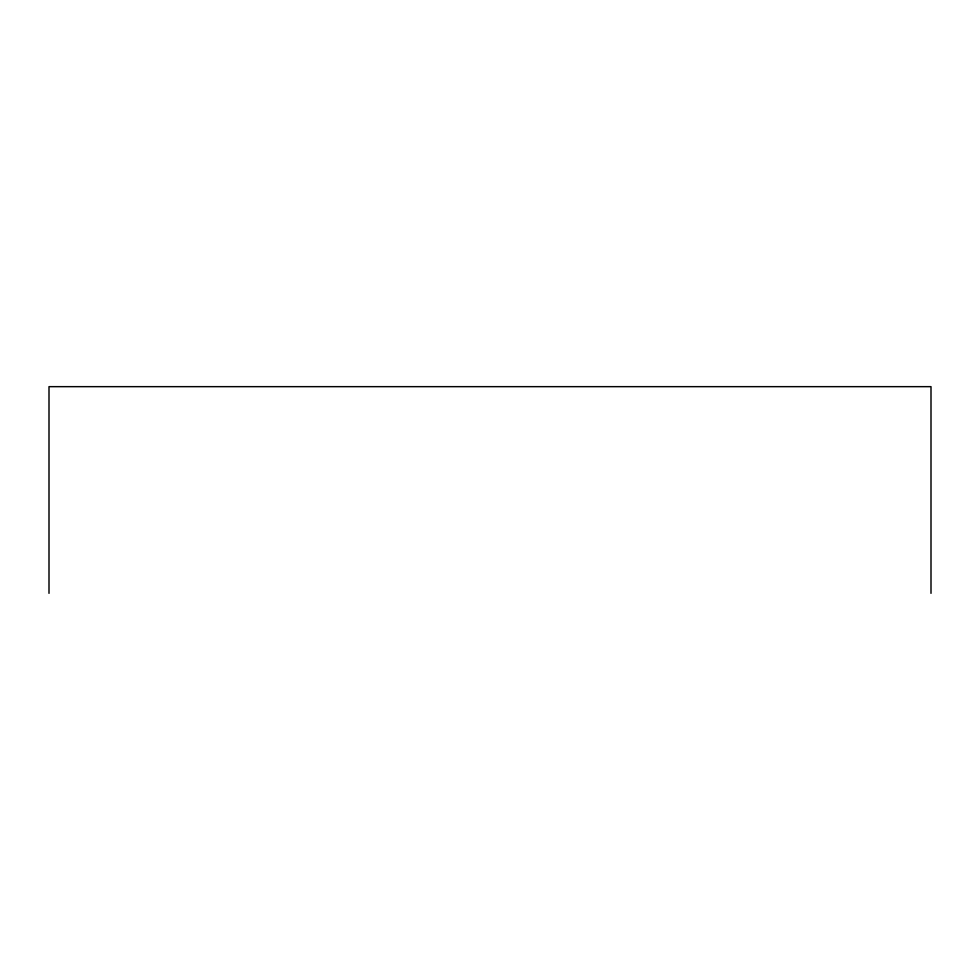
<?xml version="1.0" encoding="UTF-8"?>
<svg xmlns="http://www.w3.org/2000/svg" width="980" height="980" viewBox="0 0 980 980"><rect width="100%" height="100%" fill="white"/><g stroke="black" fill="none" stroke-linecap="round" stroke-linejoin="round"><path stroke-width="1.47" d="M931 593.341L931 386.659L49 386.659L49 593.341"/></g></svg>
